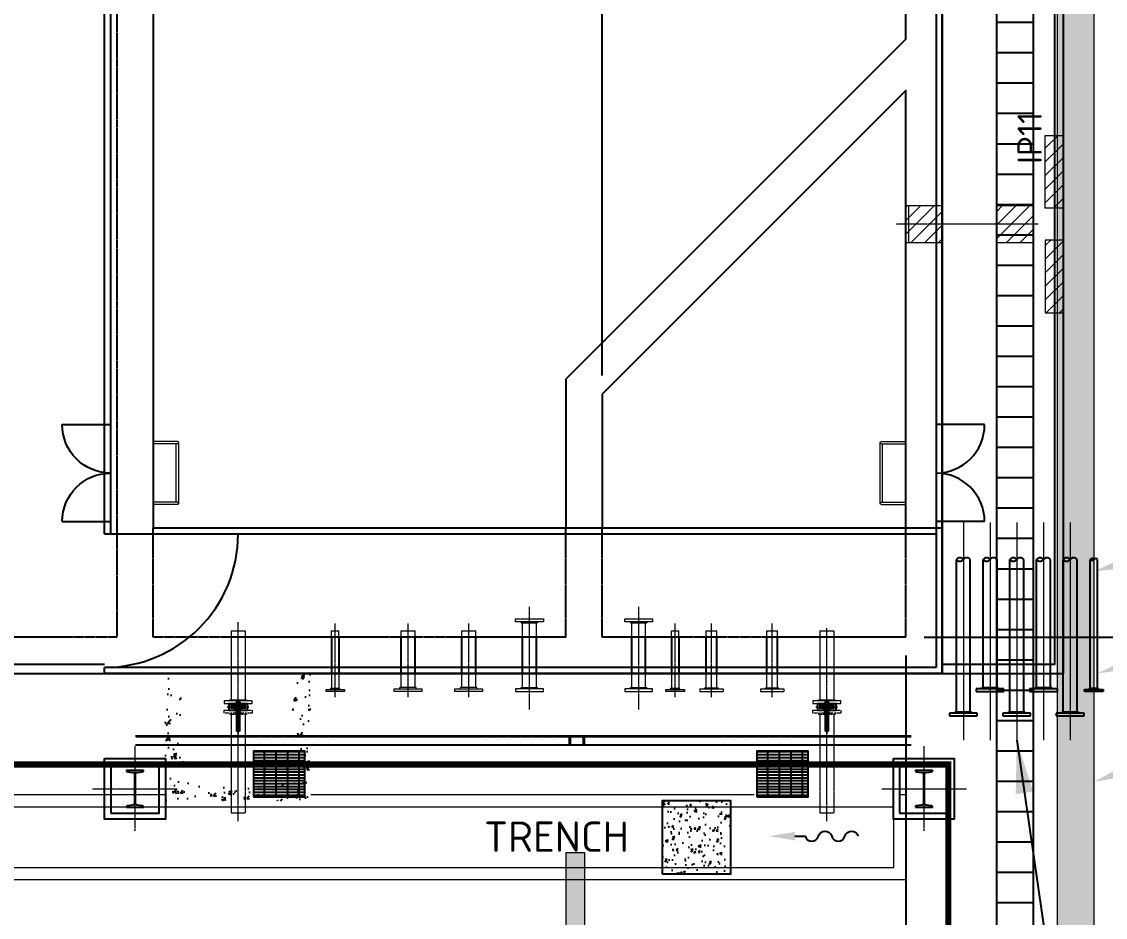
# Model space of a CAD drawing. Header units: inches. Extents: x 8618018 to 8935006, y 2431589 to 2567223.
# Drawn here: x 8699502 to 8708431, y 2476832 to 2484208 of the extents above; entities that cross this region are included whole.
import ezdxf
from ezdxf import colors
from ezdxf.entities.mleader import LeaderData, LeaderLine
from ezdxf.math import Vec2, Vec3

# ---------------------------------------------------------------- set-up
doc = ezdxf.new("R2010")
doc.units = ezdxf.units.IN
doc.header["$MEASUREMENT"] = 0
for name, pattern in [('CENTER', [2, 1.25, -0.25, 0.25, -0.25]), ('HIDDEN', [0.375, 0.25, -0.125]), ('PHANTOM', [2.5, 1.25, -0.25, 0.25, -0.25, 0.25, -0.25])]:
    doc.linetypes.add(name, pattern=pattern)
doc.layers.get('Defpoints').update_dxf_attribs({"color": 252})
for name, color, linetype in [('CCT', 4, 'Continuous'), ('Civil', 252, 'Continuous'), ('cs piping', 252, 'Continuous'), ('EXISTING', 252, 'Continuous'), ('Handrail', 252, 'FENCELINE1'), ('HIDDEN', 252, 'HIDDEN'), ('S. HANDRAIL', 252, 'FENCELINE1'), ('SKID', 252, 'Continuous'), ('STR', 252, 'Continuous'), ('TEXT', 252, 'Continuous'), ('valve', 252, 'Continuous')]:
    doc.layers.add(name, color=color, linetype=linetype)
for name, color, linetype, lineweight in [('CL', 252, 'CENTER', 5), ('DIM', 252, 'Continuous', 13), ('ICT', 6, 'Continuous', 13), ('IP', 252, 'Continuous', 0), ('PCT', 2, 'Continuous', 15), ('PIPE', 252, 'PHANTOM', 5), ('PUDDLE', 252, 'Continuous', 5), ('Rev', 252, 'Continuous', 0), ('TRENCH', 252, 'Continuous', 13)]:
    doc.layers.add(name, color=color, linetype=linetype, lineweight=lineweight)
doc.styles.add('ISOCPEUR', font='isocpeur.ttf')
doc.styles.get("Standard").update_dxf_attribs({"font": 'arial.ttf'})
doc.linetypes.add('FENCELINE1', pattern='A,6.35,-2.54,[133,ltypeshp.shx,S=2.54,R=0,X=-2.54,Y=0],-2.54,25.4', length=36.83)
doc.dimstyles.new('DIM', dxfattribs={"dimscale": 175, "dimtxt": 2.5, "dimasz": 2.5, "dimexe": 0.875, "dimexo": 0.875, "dimgap": 1, "dimtad": 1, "dimdec": 0, "dimzin": 9, "dimdsep": 46, "dimtxsty": 'ISOCPEUR', "dimblk": 'OBLIQUE', "dimcen": 0.09, "dimclrd": 256, "dimclre": 256, "dimclrt": 252, "dimadec": 0, "dimazin": 0, "dimtfac": 1, "dimtdec": 0, "dimtmove": 0, "dimatfit": 3, "dimfxl": 1, "dimtfill": 1, "dimtolj": 1, "dimtzin": 0, "dimarcsym": 0})
pattern_1 = [(180, (28544000.03, 47273702.67), (-1e-13, -250), [])]
pattern_2 = [(45, (-8628381, -2486448.5), (-56.12660076, 56.12660076), [])]
pattern_3 = [(45, (213760.39, 0), (-69.9941694, 69.9941694), [57.15, -114.3]), (165, (213760.39, 0), (-25.6196441, -95.6138135), [57.15, -114.3]), (105, (213800.81, 40.41), (-95.6138135, -25.6196441), [57.15, -114.3])]

# ---------------------------------------------------------------- blocks, each defined once
blk = doc.blocks.new('4SORF')
for p, q in [((-0.94, 4.5), (-0.94, -4.5)), ((-0.0625, 4.5), (-0.94, 4.5)), ((-0.0625, -4.5), (-0.0625, 4.5)), ((-0.94, 2.655), (-1.31, 2.655)), ((-1.31, -2.655), (-1.31, 2.655)), ((-0.0625, 3.09375), (0, 3.09375)), ((0, -3.09375), (0, 3.09375)), ((-0.94, -2.655), (-1.31, -2.655)), ((-0.0625, -3.09375), (0, -3.09375)), ((-0.94, -4.5), (-0.0625, -4.5))]:
    blk.add_line(p, q)
blk = doc.blocks.new('COL')
at = {"layer": 'Civil'}
blk.add_lwpolyline([(-250, -250), (250, -250), (250, 250), (-250, 250)], close=True, dxfattribs=at)
at = {"layer": 'CL', "ltscale": 0.25}
for p, q in [((0, -350), (0, 350)), ((-350, 0), (350, 0))]:
    blk.add_line(p, q, dxfattribs=at)
at = {"layer": 'STR'}
blk.add_lwpolyline([(-200, 200), (200, 200), (200, -200), (-200, -200)], close=True, dxfattribs=at)
blk.add_lwpolyline([(-70, 150), (70, 150), (70, 147.6, -0.414214), (63, 140.6), (17.8, 134.2, 0.414214), (3.8, 120.2), (3.8, -120.2, 0.414214), (17.8, -134.2), (63, -140.6, -0.414214), (70, -147.6), (70, -150), (-70, -150), (-70, -147.6, -0.414214), (-63, -140.6), (-17.9, -134.2, 0.414214), (-3.9, -120.2), (-3.9, 120.2, 0.414214), (-17.9, 134.2), (-63, 140.6, -0.414214), (-70, 147.6)], format="xyb", close=True, dxfattribs=at)
blk = doc.blocks.new('RUNGS')
at = {"layer": 'DIM'}
for p, q in [((-10, -200), (-10, 0)), ((-10, 0), (10, 0)), ((10, -200), (10, 0)), ((490, -200), (490, 0)), ((490, 0), (510, 0)), ((510, -200), (510, 0)), ((0, -210), (500, -210)), ((10, -190), (490, -190))]:
    blk.add_line(p, q, dxfattribs=at)
for centre in [(0, -200), (500, -200)]:
    blk.add_arc(centre, 10, 180, 0, dxfattribs=at)
blk = doc.blocks.new('3SORF')
for p, q in [((-0.94, -3.75), (-0.94, 3.75)), ((-0.94, 3.75), (-0.0625, 3.75)), ((-0.0625, -3.75), (-0.0625, 3.75)), ((-0.94, 2.125), (-1.19, 2.125)), ((-1.19, -2.125), (-1.19, 2.125)), ((-0.0625, 2.5), (0, 2.5)), ((0, -2.5), (0, 2.5)), ((-0.94, -2.125), (-1.19, -2.125)), ((-0.0625, -2.5), (0, -2.5)), ((-0.94, -3.75), (-0.0625, -3.75))]:
    blk.add_line(p, q)
blk = doc.blocks.new('OV100')
at = {"layer": 'HIDDEN', "ltscale": 0.75}
for p, q in [((-57.15, 200), (-57.15, 500)), ((57.15, 200), (57.15, 500))]:
    blk.add_line(p, q, dxfattribs=at)
at = {"layer": 'PUDDLE'}
for p, q in [((-57.15, 500), (-57.15, 616.726)), ((57.15, 500), (57.15, 616.726)), ((-57.15, 83.274), (-57.15, 200)), ((57.15, 83.274), (57.15, 200))]:
    blk.add_line(p, q, dxfattribs=at)
at = {"layer": 'PUDDLE', "yscale": 25.4, "zscale": 25.4, "rotation": 270}
for p, xscale in [((0, 650), -25.4), ((0, 50), 25.4)]:
    blk.add_blockref('4SORF', p, dxfattribs=dict(at, xscale=xscale))
blk = doc.blocks.new('D2')
at = {"layer": 'SKID'}
for p, q in [((256.6, 250), (6.6, 250)), ((256.6, -250), (6.6, -250))]:
    blk.add_line(p, q, dxfattribs=at)
for centre, start, end in [((6.6, 250), 270, 0), ((6.6, -250), 0, 90)]:
    blk.add_arc(centre, 250, start, end, dxfattribs=at)
blk = doc.blocks.new('FLOW')
at = {"layer": 'Civil'}
blk.add_lwpolyline([(0, 125), (0, 175, -0.747781), (0, 239.8, 0.747781), (0, 304.6, -0.747781), (0, 369.4, 0.747781), (0, 434.2)], format="xyb", dxfattribs=at)
blk.add_solid([(20.8, 125), (-20.8, 125), (0, 0)], dxfattribs=at)
blk = doc.blocks.new('Bfm100v2')
for p, q in [((-10, 62), (-10, 30.9)), ((10, 62), (10, 30.9)), ((-10, -30.9), (-10, -62)), ((10, -30.9), (10, -62))]:
    blk.add_line(p, q)
blk.add_lwpolyline([(51.6, 16.2), (-33.2, 16.2, 1), (-33.2, -16.2), (51.6, -16.2, 0.414214), (54.6, -13.2), (54.6, 13.2, 0.414214)], format="xyb", close=True)
for points in [[(26, 19.5), (26, 76), (10, 76, 0.5), (-10, 76), (-26, 76), (-26, 19.5)], [(54.6, 10), (197, 10, -0.414214), (200, 7), (200, -7, -0.414214), (197, -10), (54.6, -10)], [(-26, -19.5), (-26, -76), (-10, -76, 0.5)], [(-10, -76, 0.5), (10, -76), (26, -76), (26, -19.5)]]:
    blk.add_lwpolyline(points, format="xyb")
for centre, radius, start, end in [((0, 0), 32.5, 29.81696, 150.18304), ((-17.7, 17.7), 3.55, 334.6902, 205.3098), ((17.7, 17.7), 3.55, 334.6902, 205.3098), ((0, 0), 32.5, 209.81696, 330.18304), ((-17.7, -17.7), 3.55, 154.6902, 25.3098), ((17.7, -17.7), 3.55, 154.6902, 25.3098)]:
    blk.add_arc(centre, radius, start, end)
at = {"layer": 'CL', "linetype": 'CENTER'}
for p, q in [((-55.2, 0), (223.3, 0)), ((-13.3, 13.3), (-23, 23)), ((-13.3, 22), (-22, 13.3)), ((-10.3, 0), (10.3, 0)), ((0, -89.9), (0, 88.3)), ((13.3, 13.3), (23, 23)), ((22, 13.3), (13.3, 22)), ((-13.3, -13.3), (-23, -23)), ((-22, -13.3), (-13.3, -22)), ((13.3, -13.3), (23, -23)), ((13.3, -22), (22, -13.3))]:
    blk.add_line(p, q, dxfattribs=at)
blk = doc.blocks.new('2SOrf')
for p, q in [((0, -1.8125), (0, 1.8125)), ((0.0625, 1.8125), (0, 1.8125)), ((0.0625, 3), (0.75, 3)), ((0.0625, -3), (0.0625, 3)), ((0.75, 3), (0.75, -3)), ((0.75, 1.53), (1, 1.53)), ((1, -1.53), (1, 1.53)), ((0.0625, -1.8125), (0, -1.8125)), ((0.75, -3), (0.0625, -3)), ((0.75, -1.53), (1, -1.53))]:
    blk.add_line(p, q)
blk = doc.blocks.new('_Oblique')
at = {"color": 0, "linetype": 'ByBlock', "lineweight": -2}
blk.add_line((-0.5, -0.5), (0.5, 0.5), dxfattribs=at)
blk = doc.blocks.new('A$C321bf225')
at = {"layer": 'cs piping'}
for p, q in [((-57.1, 33.3), (-57.1, 1289.2)), ((57.1, 33.3), (57.1, 1289.2)), ((162.9, 233.3), (162.9, 1289.2)), ((277.1, 233.3), (277.1, 1289.2)), ((382.9, 33.3), (382.9, 1289.2)), ((497.1, 33.3), (497.1, 1289.2)), ((602.8, 233.3), (602.8, 1289.2)), ((717.1, 233.3), (717.1, 1289.2)), ((822.9, 33.3), (822.9, 1289.2)), ((937.2, 33.3), (937.2, 1289.2)), ((1044.8, 225.4), (1044.8, 1289.2)), ((1105.2, 225.4), (1105.2, 1289.2))]:
    blk.add_line(p, q, dxfattribs=at)
for centre, radius, start, end in [((-28.6, 1267.7), 35.7, 36.8699, 143.1301), ((-28.6, 1310.6), 35.7, 216.8699, 323.1301), ((28.6, 1267.7), 35.7, 36.8699, 143.1301), ((191.4, 1267.7), 35.7, 36.8699, 143.1301), ((191.4, 1310.6), 35.7, 216.8699, 323.1301), ((248.6, 1267.7), 35.7, 36.8699, 143.1301), ((411.4, 1267.7), 35.7, 36.8699, 143.1301), ((411.4, 1310.6), 35.7, 216.8699, 323.1301), ((468.6, 1267.7), 35.7, 36.8699, 143.1301), ((631.4, 1267.7), 35.7, 36.8699, 143.1301), ((631.4, 1310.6), 35.7, 216.8699, 323.1301), ((688.6, 1267.7), 35.7, 36.8699, 143.1301), ((851.4, 1267.7), 35.7, 36.8699, 143.1301), ((851.4, 1310.6), 35.7, 216.8699, 323.1301), ((908.6, 1267.7), 35.7, 36.8699, 143.1301), ((1059.9, 1277.9), 18.8, 36.8699, 143.1301), ((1059.9, 1300.5), 18.8, 216.8699, 323.1301), ((1090.1, 1277.9), 18.8, 36.8699, 143.1301)]:
    blk.add_arc(centre, radius, start, end, dxfattribs=at)
at = {"layer": 'Rev'}
for p, q in [((0, 1593), (0, -200.4)), ((220, 1593), (220, -200.4)), ((440, 1593), (440, -200.4)), ((660, 1593), (660, -200.4)), ((880, 1593), (880, -200.4)), ((1075, 1593), (1075, -200.4))]:
    blk.add_line(p, q, dxfattribs=at)
at = {"layer": 'cs piping', "xscale": 25.4, "yscale": 25.4, "zscale": 25.4}
for name, p, rotation in [('4SORF', (220, 200), 270), ('4SORF', (660, 200), 270), ('2SOrf', (1075, 200), 89.99999999999999), ('4SORF', (0, 0), 270), ('4SORF', (440, 0), 270), ('4SORF', (880, 0), 270)]:
    blk.add_blockref(name, p, dxfattribs=dict(at, rotation=rotation))
blk = doc.blocks.new('*D263')
at = {"layer": 'Defpoints', "color": 0, "transparency": 16777216}
for p in [(78705, 19800), (78705, 7800), (82145, 7800)]:
    blk.add_point(p, dxfattribs=at)
at = {"layer": 'DIM', "lineweight": -2, "transparency": 16777216}
for p, q in [((78858.1, 19800), (82298.1, 19800)), ((82145, 19800), (82145, 7800)), ((78858.1, 7800), (82298.1, 7800))]:
    blk.add_line(p, q, dxfattribs=at)
at = {"layer": 'DIM', "lineweight": -2, "transparency": 16777216, "xscale": 437.5, "yscale": 437.5, "zscale": 437.5}
for p, rotation in [((82145, 19800), 90), ((82145, 7800), 270)]:
    blk.add_blockref('_Oblique', p, dxfattribs=dict(at, rotation=rotation))
at = {"layer": 'DIM', "color": 252, "transparency": 16777216, "insert": (81751.2, 13800), "char_height": 437.5, "attachment_point": 5, "rotation": 90, "style": 'ISOCPEUR', "bg_fill": 3, "box_fill_scale": 1.1, "bg_fill_color": 256, "bg_fill_true_color": 13158600, "bg_fill_transparency": 0}
blk.add_mtext('\\A1;12000', dxfattribs=at)
blk = doc.blocks.new('*D291')
at = {"layer": 'Defpoints', "color": 0, "transparency": 16777216}
for p in [(78705, 7800), (78086.2, 3800), (82145, 3800)]:
    blk.add_point(p, dxfattribs=at)
at = {"layer": 'DIM', "lineweight": -2, "transparency": 16777216}
for p, q in [((78858.1, 7800), (82298.1, 7800)), ((82145, 7800), (82145, 3800)), ((78239.3, 3800), (82298.1, 3800))]:
    blk.add_line(p, q, dxfattribs=at)
at = {"layer": 'DIM', "lineweight": -2, "transparency": 16777216, "xscale": 437.5, "yscale": 437.5, "zscale": 437.5}
for p, rotation in [((82145, 7800), 90), ((82145, 3800), 270)]:
    blk.add_blockref('_Oblique', p, dxfattribs=dict(at, rotation=rotation))
at = {"layer": 'DIM', "color": 252, "transparency": 16777216, "insert": (81751.2, 5800), "char_height": 437.5, "attachment_point": 5, "rotation": 90, "style": 'ISOCPEUR', "bg_fill": 3, "box_fill_scale": 1.1, "bg_fill_color": 256, "bg_fill_true_color": 13158600, "bg_fill_transparency": 0}
blk.add_mtext('\\A1;4000', dxfattribs=at)
blk = doc.blocks.new('*D292')
at = {"layer": 'Defpoints', "color": 0, "transparency": 16777216}
for p in [(78705, 13446.4), (76205, 13282.1), (76205, 9800)]:
    blk.add_point(p, dxfattribs=at)
at = {"layer": 'DIM', "lineweight": -2, "transparency": 16777216}
for p, q in [((76205, 9953.1), (76205, 13435.2)), ((78705, 13282.1), (76205, 13282.1)), ((78705, 13293.3), (78705, 13129))]:
    blk.add_line(p, q, dxfattribs=at)
at = {"layer": 'DIM', "lineweight": -2, "transparency": 16777216, "xscale": 437.5, "yscale": 437.5, "zscale": 437.5, "rotation": 180}
blk.add_blockref('_Oblique', (76205, 13282.1), dxfattribs=at)
at = {"layer": 'DIM', "lineweight": -2, "transparency": 16777216, "xscale": 437.5, "yscale": 437.5, "zscale": 437.5}
blk.add_blockref('_Oblique', (78705, 13282.1), dxfattribs=at)
at = {"layer": 'DIM', "color": 252, "transparency": 16777216, "insert": (77455, 13675.8), "char_height": 437.5, "attachment_point": 5, "style": 'ISOCPEUR', "bg_fill": 3, "box_fill_scale": 1.1, "bg_fill_color": 256, "bg_fill_true_color": 13158600, "bg_fill_transparency": 0}
blk.add_mtext('\\A1;2500', dxfattribs=at)
blk = doc.blocks.new('*D265')
at = {"layer": 'Defpoints', "color": 0, "transparency": 16777216}
for p in [(78705, 7800), (86805, 3800), (78705, -1021.7)]:
    blk.add_point(p, dxfattribs=at)
at = {"layer": 'DIM', "lineweight": -2, "transparency": 16777216}
for p, q in [((78705, 7646.9), (78705, -1174.8)), ((86805, 3646.9), (86805, -1174.8)), ((86805, -1021.7), (78705, -1021.7))]:
    blk.add_line(p, q, dxfattribs=at)
at = {"layer": 'DIM', "lineweight": -2, "transparency": 16777216, "xscale": 437.5, "yscale": 437.5, "zscale": 437.5, "rotation": 180}
blk.add_blockref('_Oblique', (78705, -1021.7), dxfattribs=at)
at = {"layer": 'DIM', "lineweight": -2, "transparency": 16777216, "xscale": 437.5, "yscale": 437.5, "zscale": 437.5}
blk.add_blockref('_Oblique', (86805, -1021.7), dxfattribs=at)
at = {"layer": 'DIM', "color": 252, "transparency": 16777216, "insert": (82755, -628), "char_height": 437.5, "attachment_point": 5, "style": 'ISOCPEUR', "bg_fill": 3, "box_fill_scale": 1.1, "bg_fill_color": 256, "bg_fill_true_color": 13158600, "bg_fill_transparency": 0}
blk.add_mtext('\\A1;8100', dxfattribs=at)
blk = doc.blocks.new('*D302')
at = {"layer": 'Defpoints', "color": 0, "transparency": 16777216}
for p in [(78705, 7800), (77105, 2365), (77105, -1021.7)]:
    blk.add_point(p, dxfattribs=at)
at = {"layer": 'DIM', "lineweight": -2, "transparency": 16777216}
for p, q in [((78705, 7646.9), (78705, -1174.8)), ((77105, 2211.9), (77105, -1174.8)), ((78705, -1021.7), (77105, -1021.7))]:
    blk.add_line(p, q, dxfattribs=at)
at = {"layer": 'DIM', "lineweight": -2, "transparency": 16777216, "xscale": 437.5, "yscale": 437.5, "zscale": 437.5, "rotation": 180}
blk.add_blockref('_Oblique', (77105, -1021.7), dxfattribs=at)
at = {"layer": 'DIM', "lineweight": -2, "transparency": 16777216, "xscale": 437.5, "yscale": 437.5, "zscale": 437.5}
blk.add_blockref('_Oblique', (78705, -1021.7), dxfattribs=at)
at = {"layer": 'DIM', "color": 252, "transparency": 16777216, "insert": (77905, -628), "char_height": 437.5, "attachment_point": 5, "style": 'ISOCPEUR', "bg_fill": 3, "box_fill_scale": 1.1, "bg_fill_color": 256, "bg_fill_true_color": 13158600, "bg_fill_transparency": 0}
blk.add_mtext('\\A1;1600', dxfattribs=at)
blk = doc.blocks.new('GA CRM')
at = {"layer": 'Civil'}
h = blk.add_hatch(dxfattribs=at)
h.set_pattern_fill('AR-CONC', color=256, scale=1.5)
h.set_pattern_definition([(50, (-8633231, -2242006.02), (273.2770035, -23.9086283), [28.575, -314.325]), (355, (-8633231, -2242006.02), (-52.865132, 286.585268), [22.86, -251.460876]), (100.4514447, (-8633208.23, -2242008.01), (220.411871, 262.676628), [24.285013, -267.135367]), (46.1842, (-8633231, -2241929.82), (406.618561, -63.063492), [42.8625, -471.4875]), (96.6355576, (-8633197.1, -2241935.08), (356.106201, 371.139187), [36.427535, -400.703412]), (351.184151, (-8633231, -2241929.82), (356.106201, 371.139187), [34.28995, -377.189598]), (21, (-8633192.9, -2241948.87), (227.421587, -153.397797), [28.575, -314.325]), (326, (-8633192.9, -2241948.87), (92.7030425, 276.281949), [22.86, -251.46]), (71.451445, (-8633173.95, -2241961.66), (320.124629, 122.884153), [24.285013, -267.134906]), (37.5, (-8633231, -2242006.02), (4.6329049, 126.8325583), [0, -248.412, 0, -255.27, 0, -252.4125]), (7.5, (-8633231, -2242006.02), (100.2294938, 150.2708622), [0, -145.542, 0, -242.697, 0, -96.2025]), (327.5, (-8633315.96, -2242006.02), (203.3858928, -8.593116), [0, -95.25, 0, -297.18, 0, -394.335]), (317.5, (-8633354.06, -2242006.02), (222.193772, 38.1397365), [0, -123.825, 0, -197.358, 0, -280.035])])
h.paths.add_polyline_path([(73805, 7500), (73655, 7500), (73655, 6600), (72755, 6600), (72755, 7500), (72605, 7500), (72605, 6450), (73805, 6450)])
h = blk.add_hatch(dxfattribs=at)
h.set_pattern_fill('AR-CONC', color=256)
h.set_pattern_definition([(50, (-8628385.53, -2487098.5), (182.184669, -15.9390855), [19.05, -209.55]), (355, (-8628385.53, -2487098.5), (-35.2434214, 191.0568452), [15.24, -167.640584]), (100.4514447, (-8628370.35, -2487099.83), (146.941247, 175.117752), [16.1900088, -178.0902446]), (46.1842, (-8628385.53, -2487047.7), (271.079041, -42.042328), [28.575, -314.325]), (96.6355576, (-8628362.94, -2487051.2), (237.404134, 247.4261246), [24.285023, -267.135608]), (351.184151, (-8628385.53, -2487047.7), (237.404134, 247.426125), [22.859967, -251.459732]), (21, (-8628360.13, -2487060.4), (151.6143913, -102.2651982), [19.05, -209.55]), (326, (-8628360.13, -2487060.4), (61.8020283, 184.187966), [15.24, -167.64]), (71.451445, (-8628347.5, -2487068.92), (213.4164193, 81.922769), [16.1900088, -178.0899376]), (37.5, (-8628385.53, -2487098.5), (3.08860325, 84.55503887), [0, -165.608, 0, -170.18, 0, -168.275]), (7.5, (-8628385.53, -2487098.5), (66.8196625, 100.1805748), [0, -97.028, 0, -161.798, 0, -64.135]), (327.5, (-8628442.17, -2487098.5), (135.59059517, -5.728744), [0, -63.5, 0, -198.12, 0, -262.89]), (317.5, (-8628467.57, -2487098.5), (148.1291814, 25.426491), [0, -82.55, 0, -131.572, 0, -186.69])])
h.paths.add_polyline_path([(76698.2, 5850), (77264.4, 5850), (77264.4, 6450), (76698.2, 6450)])
at = {"layer": 'IP'}
h = blk.add_hatch(dxfattribs=at)
h.set_pattern_fill('ANSI31', color=256, scale=25)
h.set_pattern_definition([(45, (-8628381, -2486441.5), (-56.12660076, 56.12660076), [])])
h.paths.add_polyline_path([(79855, 11930.5), (80005, 11930.5), (80005, 11330.5), (79855, 11330.5)])
h = blk.add_hatch(dxfattribs=at)
h.set_pattern_fill('ANSI31', color=256, scale=25)
h.set_pattern_definition(pattern_2)
h.paths.add_polyline_path([(78705, 11050), (79005, 11050), (79005, 11350), (78705, 11350)])
h = blk.add_hatch(dxfattribs=at)
h.set_pattern_fill('ANSI31', color=256, scale=25)
h.set_pattern_definition(pattern_2)
h.paths.add_polyline_path([(79455, 11050), (79755, 11050), (79755, 11350), (79455, 11350)])
h = blk.add_hatch(dxfattribs=at)
h.set_pattern_fill('ANSI31', color=256, scale=25)
h.set_pattern_definition([(45, (-8628381, -2486455.5), (-56.12660076, 56.12660076), [])])
h.paths.add_polyline_path([(79855, 10469.5), (80005, 10469.5), (80005, 11069.5), (79855, 11069.5)])
at = {"layer": 'SKID'}
h = blk.add_hatch(dxfattribs=at)
h.set_pattern_fill('GRATE', color=256, scale=30)
h.set_pattern_definition([(0, (-8607231, -2486448.502), (0, 23.8125), []), (90, (-8607231, -2486448.5), (-95.25, 6e-15), [])])
h.paths.add_polyline_path([(73330.6, 6484.7), (73755.3, 6484.7), (73755.3, 6859.7), (73330.6, 6859.7)])
h = blk.add_hatch(dxfattribs=at)
h.set_pattern_fill('GRATE', color=256, scale=30)
h.set_pattern_definition([(0, (-8603084.315, -2486448.502), (0, 23.8125), []), (90, (-8603084.31, -2486448.5), (-95.25, 6e-15), [])])
h.paths.add_polyline_path([(77477.2, 6484.7), (77902, 6484.7), (77902, 6859.7), (77477.2, 6859.7)])
at = {"linetype": 'PHANTOM', "const_width": 50}
blk.add_lwpolyline([(42455, 6750), (79055, 6750), (79055, 150), (42455, 150)], close=True, dxfattribs=at)
at = {"layer": 'Civil'}
for p, q in [((79005, 7500), (79005, 19800)), ((72505, 19300), (72505, 8700)), ((78705, 12724.3), (78705, 19300)), ((78705, 12724.3), (75905, 9924.3)), ((75905, 9924.3), (75905, 8700)), ((76205, 9800), (76205, 8700)), ((78705, 9200), (78705, 9800)), ((72505, 8700), (79005, 8700)), ((40805, 7500), (79005, 7500))]:
    blk.add_line(p, q, dxfattribs=at)
for points in [[(79005, 7500), (80005, 7500), (80005, 21000)], [(78705, 8700), (78705, 12300), (76205, 9800)]]:
    blk.add_lwpolyline(points, dxfattribs=at)
blk.add_lwpolyline([(76698.2, 5850), (77264.4, 5850), (77264.4, 6450), (76698.2, 6450)], close=True, dxfattribs=at)
at = {"layer": 'CL', "ltscale": 0.25}
for p, q in [((79797.5, 11200), (78626.7, 11200)), ((75605, 7204.2), (75605, 8048)), ((76505, 7204.2), (76505, 8048)), ((73205, 6284.3), (73205, 7922.7)), ((74005, 7304.9), (74005, 7912.5)), ((74605, 7304.9), (74605, 7912.5)), ((75105, 7304.9), (75105, 7912.5)), ((76805, 7304.9), (76805, 7912.5)), ((77105, 7304.9), (77105, 7912.5)), ((77605, 7304.9), (77605, 7912.5)), ((78055, 6284.3), (78055, 7872.7))]:
    blk.add_line(p, q, dxfattribs=at)
at = {"layer": 'Handrail', "linetype": 'FENCELINE1', "ltscale": 0.01}
for points in [[(79939.9, 29900), (79939.9, 24175), (73430, 24175), (73430, 20925), (79930, 20925), (79930, 7575), (79005, 7575)], [(72105, 7575), (40805, 7575)]]:
    blk.add_lwpolyline(points, dxfattribs=at)
at = {"layer": 'HIDDEN'}
for p, q in [((72205, 19800), (72205, 7800)), ((72505, 7800), (72505, 8700)), ((75905, 7800), (75905, 8700)), ((76205, 7800), (76205, 8700)), ((78705, 7800), (78705, 8700)), ((72205, 7800), (66455, 7800)), ((75905, 7800), (72505, 7800)), ((78705, 7800), (76205, 7800)), ((72358.8, 6980.5), (78751.1, 6980.5)), ((75939.8, 6987.5), (75939.8, 6912.5)), ((76046.3, 6987.5), (76046.3, 6912.5))]:
    blk.add_line(p, q, dxfattribs=at)
at = {"layer": 'HIDDEN', "ltscale": 0.75}
for p, q in [((73974.8, 7800), (73974.8, 7500)), ((74035.1, 7800), (74035.1, 7500)), ((74547.8, 7500), (74547.8, 7800)), ((74662.1, 7500), (74662.1, 7800)), ((75047.8, 7500), (75047.8, 7800)), ((75162.1, 7500), (75162.1, 7800)), ((76774.8, 7800), (76774.8, 7500)), ((76835.1, 7800), (76835.1, 7500)), ((77060.6, 7500), (77060.6, 7800)), ((77149.4, 7500), (77149.4, 7800)), ((77560.6, 7500), (77560.6, 7800)), ((77649.4, 7500), (77649.4, 7800))]:
    blk.add_line(p, q, dxfattribs=at)
at = {"layer": 'IP'}
for p, q in [((73974.8, 7800), (73974.8, 7850)), ((74035.1, 7800), (74035.1, 7850)), ((76774.8, 7800), (76774.8, 7850)), ((76835.1, 7800), (76835.1, 7850)), ((73974.8, 7500), (73974.8, 7375.4)), ((74035.1, 7500), (74035.1, 7375.4)), ((76774.8, 7500), (76774.8, 7375.4)), ((76835.1, 7500), (76835.1, 7375.4))]:
    blk.add_line(p, q, dxfattribs=at)
for points in [[(79855, 11930.5), (80005, 11930.5), (80005, 11330.5), (79855, 11330.5)], [(78705, 11050), (79005, 11050), (79005, 11350), (78705, 11350)], [(78705, 11050), (78730, 11050), (78730, 11350), (78705, 11350)], [(79455, 11050), (79755, 11050), (79755, 11350), (79455, 11350)], [(79855, 10469.5), (80005, 10469.5), (80005, 11069.5), (79855, 11069.5)]]:
    blk.add_lwpolyline(points, close=True, dxfattribs=at)
at = {"layer": 'PIPE', "ltscale": 0.25}
for p, q in [((73147.8, 7164.6), (73147.8, 6350)), ((73262.1, 7164.6), (73262.1, 6350)), ((77997.8, 7164.6), (77997.8, 6350)), ((78112.1, 7164.6), (78112.1, 6350)), ((73262.1, 6350), (73147.8, 6350)), ((78112.1, 6350), (77997.8, 6350))]:
    blk.add_line(p, q, dxfattribs=at)
at = {"layer": 'PUDDLE'}
for p, q in [((73147.9, 7850), (73262.2, 7850)), ((73147.9, 7850), (73147.9, 7283.2)), ((73262.2, 7850), (73262.2, 7283.2)), ((73974.8, 7850), (74035.1, 7850)), ((74547.8, 7850), (74662.1, 7850)), ((74547.8, 7800), (74547.8, 7850)), ((74662.1, 7800), (74662.1, 7850)), ((75047.8, 7850), (75162.1, 7850)), ((75047.8, 7800), (75047.8, 7850)), ((75162.1, 7800), (75162.1, 7850)), ((76774.8, 7850), (76835.1, 7850)), ((77060.6, 7850), (77149.4, 7850)), ((77060.6, 7800), (77060.6, 7850)), ((77149.4, 7800), (77149.4, 7850)), ((77560.6, 7850), (77649.4, 7850)), ((77560.6, 7800), (77560.6, 7850)), ((77649.4, 7800), (77649.4, 7850)), ((77997.9, 7850), (78112.2, 7850)), ((77997.9, 7850), (77997.9, 7283.2)), ((78112.2, 7850), (78112.2, 7283.2)), ((74547.8, 7383.3), (74547.8, 7500)), ((74662.1, 7383.3), (74662.1, 7500)), ((75047.8, 7383.3), (75047.8, 7500)), ((75162.1, 7383.3), (75162.1, 7500)), ((77060.6, 7380.2), (77060.6, 7500)), ((77149.4, 7380.2), (77149.4, 7500)), ((77560.6, 7380.2), (77560.6, 7500)), ((77649.4, 7380.2), (77649.4, 7500))]:
    blk.add_line(p, q, dxfattribs=at)
at = {"layer": 'S. HANDRAIL', "color": 252, "ltscale": 0.25}
blk.add_lwpolyline([(72155, 8650), (78955, 8650)], dxfattribs=at)
at = {"layer": 'SKID'}
for p, q in [((72155, 8650), (72155, 19750)), ((78955, 14203.8), (78955, 7550)), ((72105, 8650), (73205, 8650)), ((78955, 7550), (72105, 7550))]:
    blk.add_line(p, q, dxfattribs=at)
for points in [[(72105, 8650), (72105, 19800), (79005, 19800), (79005, 14964.9)], [(79005, 14203.8), (79005, 7500), (72105, 7500), (72105, 7550)]]:
    blk.add_lwpolyline(points, dxfattribs=at)
for points in [[(73330.6, 6484.7), (73755.3, 6484.7), (73755.3, 6859.7), (73330.6, 6859.7)], [(77477.2, 6484.7), (77902, 6484.7), (77902, 6859.7), (77477.2, 6859.7)]]:
    blk.add_lwpolyline(points, close=True, dxfattribs=at)
blk.add_arc((72105, 8650), 1100, 270, 0, dxfattribs=at)
at = {"layer": 'STR'}
for p, q in [((72358.8, 6987.5), (78751.1, 6987.5)), ((75931.2, 6987.5), (75931.2, 6912.5)), ((76055, 6987.5), (76055, 6912.5)), ((72358.8, 6912.5), (78751.1, 6912.5))]:
    blk.add_line(p, q, dxfattribs=at)
at = {"layer": 'TRENCH'}
for p, q in [((72605, 6500), (69305, 6500)), ((77455, 6500), (73805, 6500)), ((78705, 6500), (78655, 6500)), ((78605, 6400), (41805, 6400)), ((78605, 6400), (78605, 5900)), ((78605, 5900), (41805, 5900))]:
    blk.add_line(p, q, dxfattribs=at)
for points in [[(78705, 6500), (78705, 5800)], [(78705, 5800), (41805, 5800)]]:
    blk.add_lwpolyline(points, dxfattribs=at)
at = {"color": 7, "xscale": -1, "rotation": 180}
for p in [(72355, 6550), (78855, 6550)]:
    blk.add_blockref('COL', p, dxfattribs=at)
at = {"layer": 'Civil', "yscale": 1.6, "zscale": 1.6}
for p, xscale in [((72165.6, 9150), -1.6), ((78944.4, 9150), 1.6)]:
    blk.add_blockref('D2', p, dxfattribs=dict(at, xscale=xscale))
at = {"layer": 'DIM', "rotation": 90.00000000000001}
blk.add_blockref('RUNGS', (72505, 8900), dxfattribs=at)
at = {"layer": 'DIM', "xscale": -1, "rotation": 270}
blk.add_blockref('RUNGS', (78705, 8900), dxfattribs=at)
at = {"layer": 'EXISTING', "xscale": -1.6875, "yscale": 1.6875, "zscale": 1.6875, "rotation": 269.9999999999606}
blk.add_blockref('FLOW', (77581, 6159.9), dxfattribs=at)
at = {"layer": 'IP', "xscale": 25.4, "yscale": 25.4, "zscale": 25.4, "rotation": 90}
for p in [(74005, 7350), (76805, 7350)]:
    blk.add_blockref('2SOrf', p, dxfattribs=at)
at = {"layer": 'PIPE', "ltscale": 0.25, "xscale": -25.4, "yscale": 25.4, "zscale": 25.4, "rotation": 270}
for p in [(73205, 7197.9), (78055, 7197.9)]:
    blk.add_blockref('4SORF', p, dxfattribs=at)
at = {"layer": 'PUDDLE'}
for p in [(75605, 7300), (76505, 7300)]:
    blk.add_blockref('OV100', p, dxfattribs=at)
at = {"layer": 'PUDDLE', "yscale": 25.4, "zscale": 25.4}
for name, p, xscale, rotation in [('4SORF', (74605, 7350), -25.4, 90), ('4SORF', (75105, 7350), -25.4, 90), ('3SORF', (77105, 7350), 25.4, 270), ('3SORF', (77605, 7350), 25.4, 270), ('4SORF', (73205, 7250), 25.4, 270), ('4SORF', (78055, 7250), 25.4, 270)]:
    blk.add_blockref(name, p, dxfattribs=dict(at, xscale=xscale, rotation=rotation))
at = {"layer": 'Rev'}
blk.add_blockref('A$C321bf225', (79180, 7150), dxfattribs=at)
at = {"layer": 'valve', "rotation": 270}
for p in [(73205, 7224), (78055, 7224)]:
    blk.add_blockref('Bfm100v2', p, dxfattribs=at)
at = {"layer": 'TEXT', "style": 'ISOCPEUR'}
blk.add_text('IP11', height=200, rotation=90, dxfattribs=at).set_placement((79825.6, 11696.2))
at = {"layer": 'TEXT', "insert": (75230.8, 6030.7), "char_height": 250, "attachment_point": 7, "style": 'ISOCPEUR'}
blk.add_mtext('\\A1;TRENCH', dxfattribs=at)
at = {"layer": 'DIM'}
blk.add_leader([(79620, 6949.6), (81120.5, -3409), (93076.4, -3409)], dimstyle='DIM', override={"dimgap": 1, "dimtad": 0}, dxfattribs=at)
dim = blk.add_linear_dim(base=(82145, 7800), p1=(78705, 19800), p2=(78705, 7800), angle=90, dimstyle='DIM', override={"dimarcsym": 1}, dxfattribs=at)
dim.commit()
dim.dimension.update_dxf_attribs({"geometry": '*D263', "text_midpoint": (81751.2, 13800)})
dim = blk.add_linear_dim(base=(76205, 13282.1), p1=(78705, 13446.4), p2=(76205, 9800), dimstyle='DIM', override={"dimarcsym": 1}, dxfattribs=at)
dim.commit()
dim.dimension.update_dxf_attribs({"geometry": '*D292', "text_midpoint": (77455, 13675.8)})
dim = blk.add_linear_dim(base=(82145, 3800), p1=(78705, 7800), p2=(78086.2, 3800), angle=90, dimstyle='DIM', override={"dimarcsym": 1}, dxfattribs=at)
dim.commit()
dim.dimension.update_dxf_attribs({"geometry": '*D291', "text_midpoint": (81751.2, 5800)})
dim = blk.add_linear_dim(base=(78705, -1021.7), p1=(86805, 3800), p2=(78705, 7800), dimstyle='DIM', override={"dimarcsym": 1}, dxfattribs=at)
dim.commit()
dim.dimension.update_dxf_attribs({"geometry": '*D265', "text_midpoint": (82755, -628)})
dim = blk.add_linear_dim(base=(77105, -1021.7), p1=(78705, 7800), p2=(77105, 2365), dimstyle='DIM', override={"dimarcsym": 1}, dxfattribs=at)
dim.commit()
dim.dimension.update_dxf_attribs({"geometry": '*D302', "text_midpoint": (77905, -628)})

msp = doc.modelspace()

# ---------------------------------------------------------------- block references
at = {"color": 252}
msp.add_blockref('GA CRM', (8628081, 2471340), dxfattribs=at)

# ---------------------------------------------------------------- next in the draw order: hatches: boundary and pattern name
at = {"layer": 'CCT'}
h = msp.add_hatch(dxfattribs=at)
h.set_pattern_fill('ANSI31', color=256, scale=2000, angle=135, style=0)
h.set_pattern_definition(pattern_1)
h.paths.add_polyline_path([(8707836.2, 2484673.1), (8707536.2, 2484673.1), (8707536, 2474489.2), (8707836, 2474489.2)])
at = {"layer": 'ICT'}
h = msp.add_hatch(dxfattribs=at)
h.set_pattern_fill('HEX', color=256, scale=18, angle=45, style=0)
h.set_pattern_definition(pattern_3)
h.paths.add_polyline_path([(8708036.2, 2487501.1), (8708336.2, 2487501.1), (8708336.2, 2494699.3), (8708036.2, 2494699.3)])
h.paths.add_polyline_path([(8708336.2, 2487201.1), (8708036.2, 2487201.1), (8708036.1, 2483518), (8708336.1, 2483522)])
h = msp.add_hatch(dxfattribs=at)
h.set_pattern_fill('HEX', color=256, scale=18, angle=45, style=0)
h.set_pattern_definition(pattern_3)
h.paths.add_polyline_path([(8708036, 2474490.4), (8708336, 2474490.4), (8708336, 2483573.1), (8708036, 2483573.1)])
at = {"layer": 'ICT', "transparency": 33554661}
h = msp.add_hatch(dxfattribs=at)
h.set_pattern_fill('HEX', color=256, scale=450, angle=100, style=0)
h.paths.add_polyline_path([(8704138.2, 2477364.5), (8703988.2, 2477364.5), (8703988.2, 2472615), (8704138.2, 2472615)])
h.paths.add_polyline_path([(8695035.2, 2477564.5), (8694885.2, 2477564.5), (8694885.2, 2472615), (8695035.2, 2472615)])
at = {"layer": 'PCT'}
h = msp.add_hatch(dxfattribs=at)
h.set_pattern_fill('ANSI31', color=256, scale=2000, angle=135, style=0)
h.set_pattern_definition(pattern_1)
h.paths.add_polyline_path([(8707836.2, 2484673.1), (8707536.2, 2484673.1), (8707536, 2474489.2), (8707836, 2474489.2)])

# ---------------------------------------------------------------- next in the draw order: linework, layer by layer
at = {"layer": 'CCT'}
msp.add_lwpolyline([(8707536, 2474489.2), (8707536.2, 2484673.1), (8707836.2, 2484673.1), (8707836, 2474489.2)], close=True, dxfattribs=at)
at = {"layer": 'ICT'}
for points in [[(8708036, 2474489.2), (8708036.2, 2484673.1), (8708336.2, 2484673.1), (8708336, 2474489.2)], [(8703988.2, 2472540.3), (8703988.2, 2477364.5), (8704138.2, 2477364.5), (8704138.2, 2472540.3)]]:
    msp.add_lwpolyline(points, close=True, dxfattribs=at)
at = {"layer": 'PCT'}
msp.add_lwpolyline([(8707536, 2474489.2), (8707536.2, 2484673.1), (8707836.2, 2484673.1), (8707836, 2474489.2)], close=True, dxfattribs=at)

# ---------------------------------------------------------------- next in the draw order: leaders
at = {"layer": 'CCT', "lineweight": 0}
ml = msp.add_multileader_mtext('Standard', dxfattribs=at)
ml.set_content('', color=256)
ml.set_leader_properties()
ml.build(insert=Vec2(0, 0))
ml.multileader.update_dxf_attribs({"text_right_attachment_type": 6, "dogleg_length": 1700, "arrow_head_size": 480})
ctx = ml.context
ctx.base_point, ctx.char_height, ctx.arrow_head_size, ctx.landing_gap_size, ctx.plane_origin = Vec3(8719572.6, 2479451.8, 7612.9), 0.432, 480, 0.216, Vec3(8709389.2, 2476521.8, 7612.9)
ctx.right_attachment, ctx.text_align_type = 6, 2
notes = []
notes.append((ctx, [(0, (1, 1, 0), (8710387.2, 2479451.8, 7612.9), (1, 0), 9185.4, [(0, [(8708366.1, 2478840, 7612.9)], 0, [])])]))
ctx.mtext.insert, ctx.mtext.text_direction, ctx.mtext.rotation, ctx.mtext.alignment, ctx.mtext.flow_direction = Vec3(8719572.8, 2479451.6, 7612.9), Vec3(-1, 0), 3.141593, 3, 5
at = {"layer": 'ICT', "color": 6, "lineweight": 0}
ml = msp.add_multileader_mtext('Standard', dxfattribs=at)
ml.set_content('', color=6)
ml.set_leader_properties()
ml.build(insert=Vec2(0, 0))
ml.multileader.update_dxf_attribs({"text_right_attachment_type": 6, "dogleg_length": 9951.3, "arrow_head_size": 480})
ctx = ml.context
ctx.base_point, ctx.char_height, ctx.arrow_head_size, ctx.landing_gap_size, ctx.plane_origin = Vec3(8720391.9, 2480209.7, 7612.9), 0.432, 480, 0.216, Vec3(8709389.2, 2477279.7, 7612.9)
ctx.right_attachment, ctx.text_align_type = 6, 2
notes.append((ctx, [(0, (1, 1, 0), (8710386.4, 2480209.7, 7612.9), (1, 0), 10005.5, [(0, [(8708336.1, 2479682.1, 7612.9)], 0, [])])]))
ctx.mtext.insert, ctx.mtext.text_direction, ctx.mtext.rotation, ctx.mtext.alignment, ctx.mtext.flow_direction = Vec3(8720392.1, 2480209.5, 7612.9), Vec3(-1, 0), 3.141593, 3, 5
at = {"layer": 'PCT', "lineweight": 0}
ml = msp.add_multileader_mtext('Standard', dxfattribs=at)
ml.set_content('', color=256)
ml.set_leader_properties()
ml.build(insert=Vec2(0, 0))
ml.multileader.update_dxf_attribs({"text_right_attachment_type": 6, "dogleg_length": 8928.9, "arrow_head_size": 480})
ctx = ml.context
ctx.base_point, ctx.char_height, ctx.arrow_head_size, ctx.landing_gap_size, ctx.plane_origin = Vec3(8719322.2, 2478693.9, 7612.9), 9.6, 480, 4.8, Vec3(8708802.7, 2475916.9, 7612.9)
ctx.right_attachment = 6
notes.append((ctx, [(0, (1, 1, 0), (8710393.3, 2478693.9, 7612.9), (1, 0), 8928.9, [(0, [(8708336.1, 2477945.7, 7612.9)], 0, [])])]))
ctx.mtext.insert, ctx.mtext.text_direction, ctx.mtext.rotation, ctx.mtext.flow_direction = Vec3(8719327, 2478689.1, 7612.9), Vec3(-1, 0), 3.141593, 5
for ctx, leaders in notes:
    for number, flags, end, landing, length, lines in leaders:
        leader = LeaderData()
        leader.index, (leader.has_last_leader_line, leader.has_dogleg_vector, leader.attachment_direction) = number, flags
        leader.last_leader_point, leader.dogleg_vector, leader.dogleg_length = Vec3(end), Vec3(landing), length
        for number, points, colour, breaks in lines:
            line = LeaderLine()
            line.index, line.vertices, line.color, line.breaks = number, Vec3.list(points), colors.encode_raw_color(colour), breaks
            leader.lines.append(line)
        ctx.leaders.append(leader)

doc.saveas('drawing.dxf')
